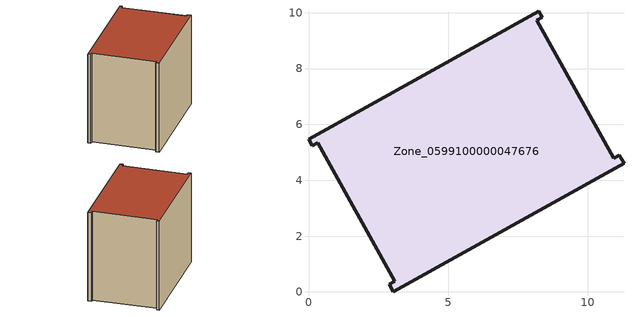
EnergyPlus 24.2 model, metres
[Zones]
Zone_0599100000047676
 floor ground (C_G): 8.24,10.06 8.37,9.84 8.17,9.73 10.93,4.79 11.13,4.9 11.3,4.6 3.04,0 2.89,0.28 3.1,0.39 0.34,5.34 0.13,5.23 0,5.46 z0
 wall outside (C_F): 11.3,4.6 11.13,4.9 10.93,4.79 8.17,9.73 8.37,9.84 8.24,10.06 0,5.46 0.13,5.23 0.34,5.34 3.1,0.39 2.89,0.28 3.04,0 11.3,4.6 z0:8.27
 roof outside (C_R): 8.24,10.06 0,5.46 0.13,5.23 0.34,5.34 3.1,0.39 2.89,0.28 3.04,0 11.3,4.6 11.13,4.9 10.93,4.79 8.17,9.73 8.37,9.84 z8.27
[BUILDING]
Pand.0599100000047676: North Axis=0; Terrain=City; Loads Convergence Tolerance Value=0.04; Temperature Convergence Tolerance Value=0.4; Solar Distribution=FullExterior; Maximum Number of Warmup Days=25; Minimum Number of Warmup Days=1
[Site:Location]
Rotterdam.The.Hague.AP_ZH_NLD Design_Conditions: Latitude=51.96; Longitude=4.45; Time Zone=1; Elevation=-4.5
[SITE:GROUNDTEMPERATURE:BUILDINGSURFACE]
18, 18, 18, 18, 18, 18, 18, 18, 18, 18, 18, 18
[MATERIAL] Thermal Absorptance=0.9; Solar Absorptance=0.7; Visible Absorptance=0.7
Name | Roughness | Thickness | Conductivity | Density | Specific Heat
G.TI.1965-1974 | MediumSmooth | 0.15 | 0.882353 | 540 | 1210
F.TI.1965-1974 | Rough | 0.3 | 0.697674 | 1920 | 840
R.TI.1965-1974 | MediumRough | 0.2 | 0.232558 | 1500 | 1000
[CONSTRUCTION]
C_G: G.TI.1965-1974
C_F: F.TI.1965-1974
C_R: R.TI.1965-1974
[ZONE]
Zone_0599100000047676: Type=1; Multiplier=1; Ceiling Height=Autocalculate; Volume=Autocalculate; Floor Area=autocalculate; Part of Total Floor Area=Yes
[ZONEINFILTRATION:DESIGNFLOWRATE]
Infil_Zone_0599100000047676: Zone or ZoneList or Space or SpaceList=Zone_0599100000047676; Schedule=AlwaysOn; Design Flow Rate Calculation Method=Flow/Area; Flow Rate per Floor Area=0.003; Constant Term Coefficient=1; Temperature Term Coefficient=0; Velocity Term Coefficient=0; Velocity Squared Term Coefficient=0
[HVACTEMPLATE:ZONE:IDEALLOADSAIRSYSTEM]
Zone_0599100000047676: Maximum Heating Supply Air Temperature=50; Minimum Cooling Supply Air Temperature=13; Maximum Heating Supply Air Humidity Ratio=0.0156; Minimum Cooling Supply Air Humidity Ratio=0.0077; Heating Limit=NoLimit; Cooling Limit=NoLimit; Dehumidification Control Type=ConstantSensibleHeatRatio; Cooling Sensible Heat Ratio=0.7; Dehumidification Setpoint=60; Humidification Control Type=None; Humidification Setpoint=30; Outdoor Air Method=None; Outdoor Air Flow Rate per Person=0.00944; Outdoor Air Flow Rate per Zone Floor Area=0; Outdoor Air Flow Rate per Zone=0; Demand Controlled Ventilation Type=None; Outdoor Air Economizer Type=NoEconomizer; Heat Recovery Type=None; Sensible Heat Recovery Effectiveness=0.7; Latent Heat Recovery Effectiveness=0.65
[ZONECONTROL:THERMOSTAT]
ThermostatControl_Zone_0599100000047676: Zone or ZoneList=Zone_0599100000047676; Control Type Schedule=DualSetpointControlType; Control 1=Thermostat_Zone_0599100000047676; Temperature Difference Between Cutout And Setpoint=0
[THERMOSTATSETPOINT:DUALSETPOINT]
Thermostat_Zone_0599100000047676: Heating Setpoint Temperature Schedule=HeatingSetpoint_Zone_0599100000047676; Cooling Setpoint Temperature Schedule=CoolingSetpoint_Zone_0599100000047676
[SCHEDULE:COMPACT]
HeatingSetpoint_Zone_0599100000047676: Through: 12/31, For: AllDays, Until: 24:00, 21
CoolingSetpoint_Zone_0599100000047676: Through: 12/31, For: AllDays, Until: 24:00, 24
DualSetpointControlType: Through: 12/31, For: AllDays, Until: 24:00, 4
AlwaysOn: Through: 12/31, For: AllDays, Until: 24:00, 1
